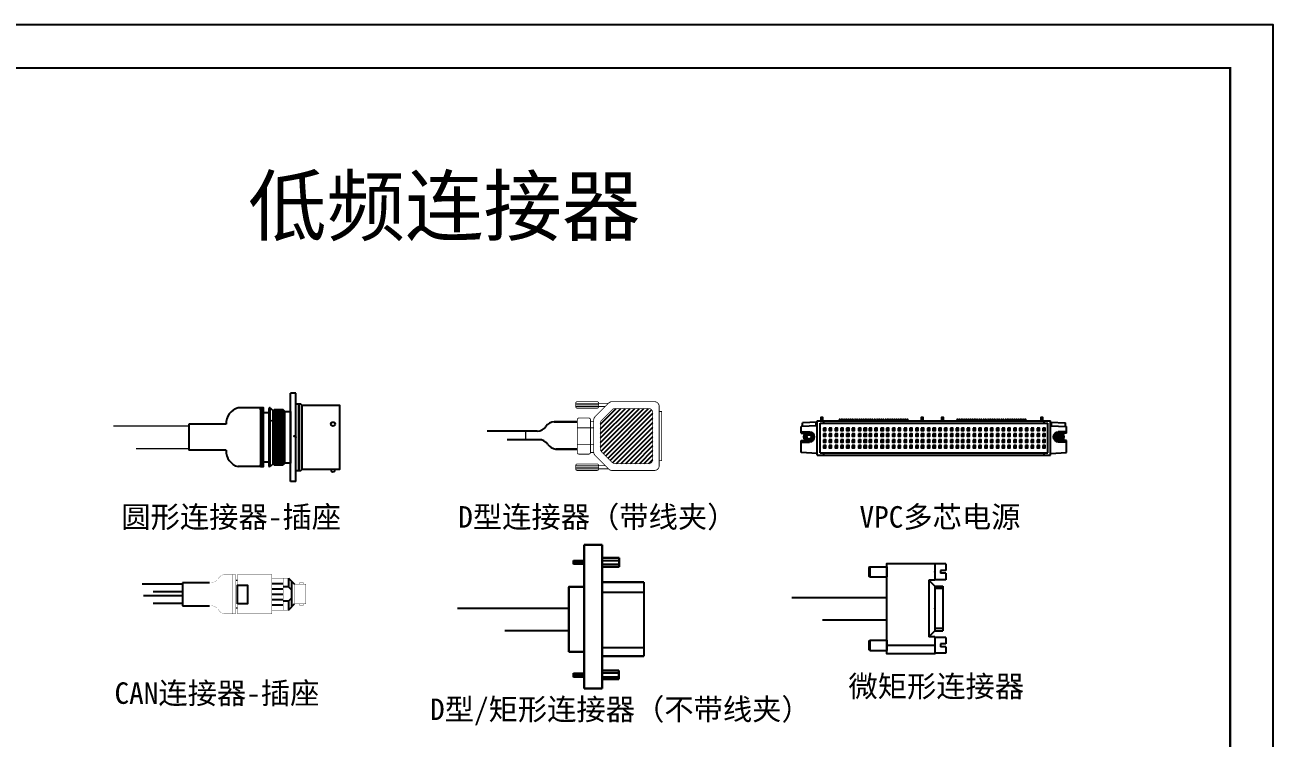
# Model space of a CAD drawing. Header units: inches. Extents: x 75 to 1096, y -115 to 329.
# Drawn here: x 373.4 to 664, y 163.4 to 329.3 of the extents above; entities that cross this region are included whole.
import ezdxf

# ---------------------------------------------------------------- set-up
doc = ezdxf.new("R2010")
doc.units = ezdxf.units.IN
doc.header["$MEASUREMENT"] = 0
for name, color, linetype in [('2', 1, 'Continuous'), ('OBJECT', 3, 'Continuous'), ('VFDL', 7, 'Continuous')]:
    doc.layers.add(name, color=color, linetype=linetype)
doc.styles.add('样式 1', font='')
doc.styles.get('样式 1').set_extended_font_data('SimSun')

msp = doc.modelspace()

# ---------------------------------------------------------------- hatches: boundary and pattern name
h = msp.add_hatch()
h.set_pattern_fill('ANSI37', color=256, scale=3, angle=180, style=0)
h.set_pattern_definition([(225, (428.9121, 240.2085), (0.265165, -0.265165), []), (315, (428.9121, 240.2085), (0.265165, 0.265165), [])])
h.paths.add_polyline_path([(428.91, 240.21), (428.21, 240.21), (428.21, 226.56), (428.91, 226.56)])
h = msp.add_hatch()
h.set_pattern_fill('ANSI37', color=256, scale=3, angle=180, style=0)
h.set_pattern_definition([(225, (433.3963, 239.86675), (0.265165, -0.265165), []), (315, (433.3963, 239.86675), (0.265165, 0.265165), [])])
h.paths.add_polyline_path([(431.47, 226.9), (433.4, 226.9), (433.4, 239.87), (431.47, 239.87)])
for points in [[(437.17, 241.19), (437.11, 241.19), (437.11, 225.58), (437.17, 225.58)], [(559.29, 234.94), (559.85, 234.94), (559.85, 235.5), (559.29, 235.5)], [(560.6, 234.94), (561.16, 234.94), (561.16, 235.5), (560.6, 235.5)], [(562.01, 234.94), (562.56, 234.94), (562.56, 235.5), (562.01, 235.5)], [(562.94, 237.5), (562.94, 237.23), (563.2, 237.23), (563.2, 237.5)], [(563.32, 234.94), (563.87, 234.94), (563.87, 235.5), (563.32, 235.5)], [(563.44, 237.5), (563.44, 237.23), (563.71, 237.23), (563.71, 237.5)], [(563.96, 237.5), (563.96, 237.23), (564.23, 237.23), (564.23, 237.5)], [(564.46, 237.5), (564.46, 237.23), (564.73, 237.23), (564.73, 237.5)], [(564.7, 234.94), (565.25, 234.94), (565.25, 235.5), (564.7, 235.5)], [(564.96, 237.5), (564.96, 237.23), (565.23, 237.23), (565.23, 237.5)], [(565.47, 237.5), (565.47, 237.23), (565.73, 237.23), (565.73, 237.5)], [(565.98, 237.5), (565.98, 237.23), (566.25, 237.23), (566.25, 237.5)], [(566.01, 234.94), (566.56, 234.94), (566.56, 235.5), (566.01, 235.5)], [(566.49, 237.5), (566.49, 237.23), (566.75, 237.23), (566.75, 237.5)], [(566.99, 237.5), (566.99, 237.23), (567.26, 237.23), (567.26, 237.5)], [(567.42, 234.94), (567.97, 234.94), (567.97, 235.5), (567.42, 235.5)], [(567.5, 237.5), (567.5, 237.23), (567.76, 237.23), (567.76, 237.5)], [(568.01, 237.5), (568.01, 237.23), (568.28, 237.23), (568.28, 237.5)], [(568.52, 237.5), (568.52, 237.23), (568.78, 237.23), (568.78, 237.5)], [(568.73, 234.94), (569.28, 234.94), (569.28, 235.5), (568.73, 235.5)], [(569.02, 237.5), (569.02, 237.23), (569.28, 237.23), (569.28, 237.5)], [(569.52, 237.5), (569.52, 237.23), (569.78, 237.23), (569.78, 237.5)], [(569.97, 234.94), (570.52, 234.94), (570.52, 235.5), (569.97, 235.5)], [(570.04, 237.5), (570.04, 237.23), (570.3, 237.23), (570.3, 237.5)], [(570.54, 237.5), (570.54, 237.23), (570.8, 237.23), (570.8, 237.5)], [(571.11, 237.5), (571.11, 237.23), (571.37, 237.23), (571.37, 237.5)], [(571.28, 234.94), (571.83, 234.94), (571.83, 235.5), (571.28, 235.5)], [(571.61, 237.5), (571.61, 237.23), (571.87, 237.23), (571.87, 237.5)], [(572.13, 237.5), (572.13, 237.23), (572.39, 237.23), (572.39, 237.5)], [(572.63, 237.5), (572.63, 237.23), (572.89, 237.23), (572.89, 237.5)], [(572.69, 234.94), (573.24, 234.94), (573.24, 235.5), (572.69, 235.5)], [(573.13, 237.5), (573.13, 237.23), (573.39, 237.23), (573.39, 237.5)], [(573.63, 237.5), (573.63, 237.23), (573.9, 237.23), (573.9, 237.5)], [(574.55, 235.5), (574, 235.5), (574, 234.94), (574.55, 234.94)], [(574.16, 237.5), (574.16, 237.23), (574.42, 237.23), (574.42, 237.5)], [(574.66, 237.5), (574.66, 237.23), (574.92, 237.23), (574.92, 237.5)], [(575.16, 237.5), (575.16, 237.23), (575.42, 237.23), (575.42, 237.5)], [(575.93, 235.5), (575.37, 235.5), (575.37, 234.94), (575.93, 234.94)], [(575.66, 237.5), (575.66, 237.23), (575.93, 237.23), (575.93, 237.5)], [(576.18, 237.5), (576.18, 237.23), (576.45, 237.23), (576.45, 237.5)], [(577.24, 235.5), (576.68, 235.5), (576.68, 234.94), (577.24, 234.94)], [(576.69, 237.5), (576.69, 237.23), (576.95, 237.23), (576.95, 237.5)], [(577.18, 237.5), (577.18, 237.23), (577.45, 237.23), (577.45, 237.5)], [(577.68, 237.5), (577.68, 237.23), (577.95, 237.23), (577.95, 237.5)], [(578.64, 235.5), (578.09, 235.5), (578.09, 234.94), (578.64, 234.94)], [(578.18, 237.5), (578.18, 237.23), (578.45, 237.23), (578.45, 237.5)], [(578.68, 237.5), (578.68, 237.23), (578.95, 237.23), (578.95, 237.5)], [(579.95, 235.5), (579.4, 235.5), (579.4, 234.94), (579.95, 234.94)], [(581.33, 235.5), (580.77, 235.5), (580.77, 234.94), (581.33, 234.94)], [(582.08, 234.94), (582.64, 234.94), (582.64, 235.5), (582.08, 235.5)], [(584.05, 235.5), (583.49, 235.5), (583.49, 234.94), (584.05, 234.94)], [(584.8, 234.94), (585.36, 234.94), (585.36, 235.5), (584.8, 235.5)], [(586.73, 235.5), (586.18, 235.5), (586.18, 234.94), (586.73, 234.94)], [(587.49, 234.94), (588.04, 234.94), (588.04, 235.5), (587.49, 235.5)], [(589.45, 235.5), (588.9, 235.5), (588.9, 234.94), (589.45, 234.94)], [(590.21, 234.94), (590.76, 234.94), (590.76, 235.5), (590.21, 235.5)], [(590.37, 237.5), (590.37, 237.23), (590.63, 237.23), (590.63, 237.5)], [(590.87, 237.5), (590.87, 237.23), (591.13, 237.23), (591.13, 237.5)], [(591.39, 237.5), (591.39, 237.23), (591.65, 237.23), (591.65, 237.5)], [(591.45, 234.94), (592, 234.94), (592, 235.5), (591.45, 235.5)], [(591.89, 237.5), (591.89, 237.23), (592.15, 237.23), (592.15, 237.5)], [(592.39, 237.5), (592.39, 237.23), (592.66, 237.23), (592.66, 237.5)], [(593.31, 235.5), (592.76, 235.5), (592.76, 234.94), (593.31, 234.94)], [(592.89, 237.5), (592.89, 237.23), (593.16, 237.23), (593.16, 237.5)], [(593.41, 237.5), (593.41, 237.23), (593.68, 237.23), (593.68, 237.5)], [(593.92, 237.5), (593.92, 237.23), (594.18, 237.23), (594.18, 237.5)], [(594.17, 234.94), (594.72, 234.94), (594.72, 235.5), (594.17, 235.5)], [(594.42, 237.5), (594.42, 237.23), (594.68, 237.23), (594.68, 237.5)], [(594.94, 237.5), (594.94, 237.23), (595.2, 237.23), (595.2, 237.5)], [(595.44, 237.5), (595.44, 237.23), (595.71, 237.23), (595.71, 237.5)], [(596.03, 235.5), (595.48, 235.5), (595.48, 234.94), (596.03, 234.94)], [(595.94, 237.5), (595.94, 237.23), (596.21, 237.23), (596.21, 237.5)], [(596.45, 237.5), (596.45, 237.23), (596.71, 237.23), (596.71, 237.5)], [(596.85, 234.94), (597.41, 234.94), (597.41, 235.5), (596.85, 235.5)], [(596.95, 237.5), (596.95, 237.23), (597.21, 237.23), (597.21, 237.5)], [(597.46, 237.5), (597.46, 237.23), (597.73, 237.23), (597.73, 237.5)], [(597.97, 237.5), (597.97, 237.23), (598.23, 237.23), (598.23, 237.5)], [(598.72, 235.5), (598.16, 235.5), (598.16, 234.94), (598.72, 234.94)], [(598.53, 237.5), (598.53, 237.23), (598.8, 237.23), (598.8, 237.5)], [(599.04, 237.5), (599.04, 237.23), (599.3, 237.23), (599.3, 237.5)], [(599.55, 237.5), (599.55, 237.23), (599.82, 237.23), (599.82, 237.5)], [(599.57, 234.94), (600.13, 234.94), (600.13, 235.5), (599.57, 235.5)], [(600.06, 237.5), (600.06, 237.23), (600.32, 237.23), (600.32, 237.5)], [(600.56, 237.5), (600.56, 237.23), (600.82, 237.23), (600.82, 237.5)], [(601.44, 235.5), (600.88, 235.5), (600.88, 234.94), (601.44, 234.94)], [(601.06, 237.5), (601.06, 237.23), (601.32, 237.23), (601.32, 237.5)], [(601.58, 237.5), (601.58, 237.23), (601.84, 237.23), (601.84, 237.5)], [(602.09, 237.5), (602.09, 237.23), (602.36, 237.23), (602.36, 237.5)], [(602.22, 234.94), (602.78, 234.94), (602.78, 235.5), (602.22, 235.5)], [(602.59, 237.5), (602.59, 237.23), (602.86, 237.23), (602.86, 237.5)], [(603.11, 237.5), (603.11, 237.23), (603.38, 237.23), (603.38, 237.5)], [(603.61, 237.5), (603.61, 237.23), (603.87, 237.23), (603.87, 237.5)], [(603.63, 234.94), (604.19, 234.94), (604.19, 235.5), (603.63, 235.5)], [(604.11, 237.5), (604.11, 237.23), (604.37, 237.23), (604.37, 237.5)], [(604.63, 237.5), (604.63, 237.23), (604.9, 237.23), (604.9, 237.5)], [(604.94, 234.94), (605.5, 234.94), (605.5, 235.5), (604.94, 235.5)], [(605.11, 237.5), (605.11, 237.23), (605.38, 237.23), (605.38, 237.5)], [(605.63, 237.5), (605.63, 237.23), (605.89, 237.23), (605.89, 237.5)], [(606.13, 237.5), (606.13, 237.23), (606.4, 237.23), (606.4, 237.5)], [(606.32, 234.94), (606.87, 234.94), (606.87, 235.5), (606.32, 235.5)], [(607.63, 234.94), (608.18, 234.94), (608.18, 235.5), (607.63, 235.5)], [(609.04, 234.94), (609.59, 234.94), (609.59, 235.5), (609.04, 235.5)], [(610.35, 234.94), (610.9, 234.94), (610.9, 235.5), (610.35, 235.5)], [(559.85, 233.65), (559.85, 234.2), (559.29, 234.2), (559.29, 233.65)], [(559.29, 232.26), (559.85, 232.26), (559.85, 232.81), (559.29, 232.81)], [(561.16, 233.65), (561.16, 234.2), (560.6, 234.2), (560.6, 233.65)], [(560.6, 232.26), (561.16, 232.26), (561.16, 232.81), (560.6, 232.81)], [(562.56, 233.65), (562.56, 234.2), (562.01, 234.2), (562.01, 233.65)], [(562.01, 232.26), (562.56, 232.26), (562.56, 232.81), (562.01, 232.81)], [(563.87, 233.65), (563.87, 234.2), (563.32, 234.2), (563.32, 233.65)], [(563.32, 232.26), (563.87, 232.26), (563.87, 232.81), (563.32, 232.81)], [(565.25, 233.65), (565.25, 234.2), (564.7, 234.2), (564.7, 233.65)], [(564.7, 232.26), (565.25, 232.26), (565.25, 232.81), (564.7, 232.81)], [(566.56, 233.65), (566.56, 234.2), (566.01, 234.2), (566.01, 233.65)], [(566.01, 232.26), (566.56, 232.26), (566.56, 232.81), (566.01, 232.81)], [(567.97, 233.65), (567.97, 234.2), (567.42, 234.2), (567.42, 233.65)], [(567.42, 232.26), (567.97, 232.26), (567.97, 232.81), (567.42, 232.81)], [(569.28, 233.65), (569.28, 234.2), (568.73, 234.2), (568.73, 233.65)], [(568.73, 232.26), (569.28, 232.26), (569.28, 232.81), (568.73, 232.81)], [(570.52, 233.65), (570.52, 234.2), (569.97, 234.2), (569.97, 233.65)], [(569.97, 232.26), (570.52, 232.26), (570.52, 232.81), (569.97, 232.81)], [(571.83, 233.65), (571.83, 234.2), (571.28, 234.2), (571.28, 233.65)], [(571.28, 232.26), (571.83, 232.26), (571.83, 232.81), (571.28, 232.81)], [(573.24, 233.65), (573.24, 234.2), (572.69, 234.2), (572.69, 233.65)], [(572.69, 232.26), (573.24, 232.26), (573.24, 232.81), (572.69, 232.81)], [(574.55, 233.65), (574.55, 234.2), (574, 234.2), (574, 233.65)], [(574.55, 232.81), (574, 232.81), (574, 232.26), (574.55, 232.26)], [(575.93, 233.65), (575.93, 234.2), (575.37, 234.2), (575.37, 233.65)], [(575.93, 232.81), (575.37, 232.81), (575.37, 232.26), (575.93, 232.26)], [(577.24, 233.65), (577.24, 234.2), (576.68, 234.2), (576.68, 233.65)], [(577.24, 232.81), (576.68, 232.81), (576.68, 232.26), (577.24, 232.26)], [(578.64, 233.65), (578.64, 234.2), (578.09, 234.2), (578.09, 233.65)], [(578.64, 232.81), (578.09, 232.81), (578.09, 232.26), (578.64, 232.26)], [(579.95, 233.65), (579.95, 234.2), (579.4, 234.2), (579.4, 233.65)], [(579.95, 232.81), (579.4, 232.81), (579.4, 232.26), (579.95, 232.26)], [(581.33, 233.65), (581.33, 234.2), (580.77, 234.2), (580.77, 233.65)], [(581.33, 232.81), (580.77, 232.81), (580.77, 232.26), (581.33, 232.26)], [(582.64, 233.65), (582.64, 234.2), (582.08, 234.2), (582.08, 233.65)], [(582.08, 232.26), (582.64, 232.26), (582.64, 232.81), (582.08, 232.81)], [(584.05, 233.65), (584.05, 234.2), (583.49, 234.2), (583.49, 233.65)], [(584.05, 232.81), (583.49, 232.81), (583.49, 232.26), (584.05, 232.26)], [(585.36, 233.65), (585.36, 234.2), (584.8, 234.2), (584.8, 233.65)], [(584.8, 232.26), (585.36, 232.26), (585.36, 232.81), (584.8, 232.81)], [(586.73, 233.65), (586.73, 234.2), (586.18, 234.2), (586.18, 233.65)], [(586.73, 232.81), (586.18, 232.81), (586.18, 232.26), (586.73, 232.26)], [(588.04, 233.65), (588.04, 234.2), (587.49, 234.2), (587.49, 233.65)], [(587.49, 232.26), (588.04, 232.26), (588.04, 232.81), (587.49, 232.81)], [(589.45, 233.65), (589.45, 234.2), (588.9, 234.2), (588.9, 233.65)], [(589.45, 232.81), (588.9, 232.81), (588.9, 232.26), (589.45, 232.26)], [(590.76, 233.65), (590.76, 234.2), (590.21, 234.2), (590.21, 233.65)], [(590.21, 232.26), (590.76, 232.26), (590.76, 232.81), (590.21, 232.81)], [(592, 233.65), (592, 234.2), (591.45, 234.2), (591.45, 233.65)], [(591.45, 232.26), (592, 232.26), (592, 232.81), (591.45, 232.81)], [(593.31, 233.65), (593.31, 234.2), (592.76, 234.2), (592.76, 233.65)], [(593.31, 232.81), (592.76, 232.81), (592.76, 232.26), (593.31, 232.26)], [(594.72, 233.65), (594.72, 234.2), (594.17, 234.2), (594.17, 233.65)], [(594.17, 232.26), (594.72, 232.26), (594.72, 232.81), (594.17, 232.81)], [(596.03, 233.65), (596.03, 234.2), (595.48, 234.2), (595.48, 233.65)], [(596.03, 232.81), (595.48, 232.81), (595.48, 232.26), (596.03, 232.26)], [(597.41, 233.65), (597.41, 234.2), (596.85, 234.2), (596.85, 233.65)], [(596.85, 232.26), (597.41, 232.26), (597.41, 232.81), (596.85, 232.81)], [(598.72, 233.65), (598.72, 234.2), (598.16, 234.2), (598.16, 233.65)], [(598.72, 232.81), (598.16, 232.81), (598.16, 232.26), (598.72, 232.26)], [(600.13, 233.65), (600.13, 234.2), (599.57, 234.2), (599.57, 233.65)], [(599.57, 232.26), (600.13, 232.26), (600.13, 232.81), (599.57, 232.81)], [(601.44, 233.65), (601.44, 234.2), (600.88, 234.2), (600.88, 233.65)], [(601.44, 232.81), (600.88, 232.81), (600.88, 232.26), (601.44, 232.26)], [(602.78, 233.65), (602.78, 234.2), (602.22, 234.2), (602.22, 233.65)], [(602.22, 232.26), (602.78, 232.26), (602.78, 232.81), (602.22, 232.81)], [(604.19, 233.65), (604.19, 234.2), (603.63, 234.2), (603.63, 233.65)], [(603.63, 232.26), (604.19, 232.26), (604.19, 232.81), (603.63, 232.81)], [(605.5, 233.65), (605.5, 234.2), (604.94, 234.2), (604.94, 233.65)], [(604.94, 232.26), (605.5, 232.26), (605.5, 232.81), (604.94, 232.81)], [(606.87, 233.65), (606.87, 234.2), (606.32, 234.2), (606.32, 233.65)], [(606.32, 232.26), (606.87, 232.26), (606.87, 232.81), (606.32, 232.81)], [(608.18, 233.65), (608.18, 234.2), (607.63, 234.2), (607.63, 233.65)], [(607.63, 232.26), (608.18, 232.26), (608.18, 232.81), (607.63, 232.81)], [(609.59, 233.65), (609.59, 234.2), (609.04, 234.2), (609.04, 233.65)], [(609.04, 232.26), (609.59, 232.26), (609.59, 232.81), (609.04, 232.81)], [(610.9, 233.65), (610.9, 234.2), (610.35, 234.2), (610.35, 233.65)], [(610.35, 232.26), (610.9, 232.26), (610.9, 232.81), (610.35, 232.81)], [(614.9, 233.47, 1), (613.28, 233.47, 1)], [(559.29, 230.92), (559.85, 230.92), (559.85, 231.47), (559.29, 231.47)], [(560.6, 230.92), (561.16, 230.92), (561.16, 231.47), (560.6, 231.47)], [(562.01, 230.92), (562.56, 230.92), (562.56, 231.47), (562.01, 231.47)], [(563.32, 230.92), (563.87, 230.92), (563.87, 231.47), (563.32, 231.47)], [(564.7, 230.92), (565.25, 230.92), (565.25, 231.47), (564.7, 231.47)], [(566.01, 230.92), (566.56, 230.92), (566.56, 231.47), (566.01, 231.47)], [(567.42, 230.92), (567.97, 230.92), (567.97, 231.47), (567.42, 231.47)], [(568.73, 230.92), (569.28, 230.92), (569.28, 231.47), (568.73, 231.47)], [(569.97, 230.92), (570.52, 230.92), (570.52, 231.47), (569.97, 231.47)], [(571.28, 230.92), (571.83, 230.92), (571.83, 231.47), (571.28, 231.47)], [(572.69, 230.92), (573.24, 230.92), (573.24, 231.47), (572.69, 231.47)], [(574.55, 231.47), (574, 231.47), (574, 230.92), (574.55, 230.92)], [(575.93, 231.47), (575.37, 231.47), (575.37, 230.92), (575.93, 230.92)], [(577.24, 231.47), (576.68, 231.47), (576.68, 230.92), (577.24, 230.92)], [(578.64, 231.47), (578.09, 231.47), (578.09, 230.92), (578.64, 230.92)], [(579.95, 231.47), (579.4, 231.47), (579.4, 230.92), (579.95, 230.92)], [(581.33, 231.47), (580.77, 231.47), (580.77, 230.92), (581.33, 230.92)], [(582.08, 230.92), (582.64, 230.92), (582.64, 231.47), (582.08, 231.47)], [(584.05, 231.47), (583.49, 231.47), (583.49, 230.92), (584.05, 230.92)], [(584.8, 230.92), (585.36, 230.92), (585.36, 231.47), (584.8, 231.47)], [(586.73, 231.47), (586.18, 231.47), (586.18, 230.92), (586.73, 230.92)], [(587.49, 230.92), (588.04, 230.92), (588.04, 231.47), (587.49, 231.47)], [(589.45, 231.47), (588.9, 231.47), (588.9, 230.92), (589.45, 230.92)], [(590.21, 230.92), (590.76, 230.92), (590.76, 231.47), (590.21, 231.47)], [(591.45, 230.92), (592, 230.92), (592, 231.47), (591.45, 231.47)], [(593.31, 231.47), (592.76, 231.47), (592.76, 230.92), (593.31, 230.92)], [(594.17, 230.92), (594.72, 230.92), (594.72, 231.47), (594.17, 231.47)], [(596.03, 231.47), (595.48, 231.47), (595.48, 230.92), (596.03, 230.92)], [(596.85, 230.92), (597.41, 230.92), (597.41, 231.47), (596.85, 231.47)], [(598.72, 231.47), (598.16, 231.47), (598.16, 230.92), (598.72, 230.92)], [(599.57, 230.92), (600.13, 230.92), (600.13, 231.47), (599.57, 231.47)], [(601.44, 231.47), (600.88, 231.47), (600.88, 230.92), (601.44, 230.92)], [(602.22, 230.92), (602.78, 230.92), (602.78, 231.47), (602.22, 231.47)], [(603.63, 230.92), (604.19, 230.92), (604.19, 231.47), (603.63, 231.47)], [(604.94, 230.92), (605.5, 230.92), (605.5, 231.47), (604.94, 231.47)], [(606.32, 230.92), (606.87, 230.92), (606.87, 231.47), (606.32, 231.47)], [(607.63, 230.92), (608.18, 230.92), (608.18, 231.47), (607.63, 231.47)], [(609.04, 230.92), (609.59, 230.92), (609.59, 231.47), (609.04, 231.47)], [(610.35, 230.92), (610.9, 230.92), (610.9, 231.47), (610.35, 231.47)]]:
    msp.add_hatch(color=256).paths.add_polyline_path(points)
h = msp.add_hatch()
h.set_pattern_fill('ANSI31', color=256, scale=6.082142, style=0)
h.set_pattern_definition([(45, (-121.22736, -206.1542), (-0.5375905, 0.5375905), [])])
h.paths.add_polyline_path([(510.81, 240.12, 0.198912), (510.16, 239.85), (507.65, 237.34, 0.198912), (507.38, 236.69), (507.38, 230.73, 0.198912), (507.65, 230.09), (510.16, 227.57, 0.198912), (510.81, 227.3), (518.67, 227.3, 0.414214), (519.59, 228.22), (519.59, 239.2, 0.414214), (518.67, 240.12)])
h = msp.add_hatch(color=256)
h.paths.add_polyline_path([(555.95, 234.68, 1), (555.95, 232.27, 1)])
h.paths.add_polyline_path([(555.95, 234.48, 1), (555.95, 232.47, 1)], flags=16)
h.paths.add_polyline_path([(555.95, 234.29, 1), (555.95, 232.66, 1)], flags=0)
h.paths.add_polyline_path([(555.95, 232.96, -1), (555.95, 233.99, -1)], flags=0)
h = msp.add_hatch(color=256)
h.paths.add_polyline_path([(555.95, 232.66, 1), (555.95, 234.29, 1)])
h.paths.add_polyline_path([(555.95, 233.99, 1), (555.95, 232.96, 1)], flags=16)
h = msp.add_hatch(color=256)
h.paths.add_polyline_path([(615.3, 233.47, 1), (612.88, 233.47, 1)])
h.paths.add_polyline_path([(615.09, 233.47, 1), (613.08, 233.47, 1)], flags=16)
h.paths.add_polyline_path([(614.9, 233.47, 1), (613.28, 233.47, 1)], flags=0)

# ---------------------------------------------------------------- linework, layer by layer
for p, q in [((435.2, 223.13), (435.2, 243.64)), ((436.46, 243.64), (435.2, 243.64)), ((436.46, 223.13), (436.46, 243.64)), ((428.21, 240.21), (423.04, 240.21)), ((428.21, 239.76), (428.21, 240.21)), ((428.91, 234.52), (428.91, 239.18)), ((430.32, 240.21), (430.19, 240.08)), ((430.19, 240.08), (430.19, 226.68)), ((430.32, 226.56), (430.32, 240.21)), ((430.44, 240.21), (430.32, 240.21)), ((430.44, 240.21), (431.13, 239.53)), ((430.44, 226.56), (430.44, 240.21)), ((431.47, 239.87), (431.13, 239.53)), ((431.13, 227.24), (431.13, 239.53)), ((433.4, 239.87), (433.87, 239.4)), ((433.4, 226.9), (433.4, 239.87)), ((436.46, 225.58), (436.46, 241.19)), ((437.11, 241.19), (437.17, 241.19)), ((437.83, 240.89), (437.52, 241.19)), ((420.23, 236.42), (411.54, 236.42)), ((411.54, 236.42), (411.54, 230.35)), ((557.87, 236.06), (554.12, 235.87)), ((554.12, 234.37), (554.12, 235.87)), ((557.87, 236.88), (554.41, 236.71)), ((554.41, 235.89), (554.41, 236.71)), ((557.63, 236.05), (557.63, 236.87)), ((557.87, 229.22), (557.87, 237.23)), ((557.87, 237.23), (612.17, 237.23)), ((557.87, 229.63), (557.87, 236.88)), ((558.53, 229.76), (558.53, 236.67)), ((558.53, 236.67), (611.53, 236.67)), ((559.41, 236.67), (559.41, 237.23)), ((610.7, 236.67), (610.7, 237.23)), ((611.53, 229.76), (611.53, 236.67)), ((612.17, 229.22), (612.17, 237.23)), ((612.17, 236.88), (615.63, 236.71)), ((612.17, 236.06), (615.92, 235.87)), ((612.41, 236.05), (612.41, 236.87)), ((615.63, 235.89), (615.63, 236.71)), ((615.92, 234.37), (615.92, 235.87)), ((492.61, 234.82), (480.98, 234.82)), ((493.02, 232.81), (485.69, 232.81)), ((554.12, 234.37), (555.15, 234.37)), ((554.12, 229.82), (554.12, 232.6)), ((554.12, 232.6), (555.12, 232.6)), ((554.16, 234.67), (556.12, 234.67)), ((615.88, 234.67), (613.92, 234.67)), ((615.92, 234.37), (614.89, 234.37)), ((615.92, 232.6), (614.92, 232.6)), ((615.92, 229.82), (615.92, 232.6)), ((420.23, 230.35), (411.54, 230.35)), ((554.12, 232.27), (556.08, 232.27)), ((557.87, 229.63), (554.12, 229.82)), ((558.53, 229.76), (611.53, 229.76)), ((559.41, 229.22), (559.41, 229.76)), ((610.7, 229.22), (610.7, 229.76)), ((612.17, 229.63), (615.92, 229.82)), ((615.92, 232.27), (613.96, 232.27)), ((428.21, 226.56), (428.21, 227)), ((430.19, 226.68), (430.32, 226.56)), ((431.13, 227.24), (430.44, 226.56)), ((431.13, 227.24), (431.47, 226.9)), ((433.87, 227.37), (433.4, 226.9)), ((557.87, 229.22), (612.17, 229.22)), ((428.21, 226.56), (423.04, 226.56)), ((430.44, 226.56), (430.32, 226.56)), ((437.11, 225.58), (437.17, 225.58)), ((437.52, 225.58), (437.83, 225.88)), ((436.46, 223.13), (435.2, 223.13)), ((585.2, 204.04), (585.2, 200.12)), ((587.77, 203.92), (585.2, 203.92)), ((585.2, 203.92), (585.2, 200.25)), ((587.77, 203.92), (587.77, 202.41)), ((434.71, 200.63), (434.71, 198.57)), ((434.71, 200.63), (436.13, 199.21)), ((569.88, 203.08), (570.07, 203.27)), ((569.88, 203.08), (569.88, 201.09)), ((570.07, 200.9), (569.88, 201.09)), ((570.07, 203.27), (574.02, 203.27)), ((570.07, 203.27), (570.07, 200.9)), ((570.07, 200.9), (574.02, 200.9)), ((574.02, 203.27), (574.02, 200.9)), ((587.77, 202.41), (586.53, 202.41)), ((586.53, 202.41), (586.53, 201.75)), ((587.77, 201.75), (586.53, 201.75)), ((587.77, 201.75), (587.77, 200.25)), ((410.05, 199.19), (400.67, 199.19)), ((434.71, 198.57), (433.51, 198.57)), ((434.71, 198.57), (435.41, 197.87)), ((435.41, 199.93), (435.41, 193.88)), ((517.47, 199.68), (517.47, 182.48)), ((585.2, 200.12), (583.83, 200.12)), ((583.83, 200.12), (583.83, 186.93)), ((585.2, 198.75), (583.83, 200.12)), ((587.77, 200.25), (585.2, 200.25)), ((585.2, 198.75), (585.2, 188.31)), ((585.2, 198.75), (587.13, 198.75)), ((587.13, 198.17), (585.2, 198.17)), ((587.13, 198.75), (587.13, 188.31)), ((410.05, 196.5), (400.98, 196.5)), ((410.05, 197.43), (403.25, 197.43)), ((410.05, 194.74), (403.25, 194.74)), ((434.71, 195.24), (433.51, 195.24)), ((434.71, 195.24), (435.41, 195.94)), ((434.71, 195.24), (434.71, 193.18)), ((551.96, 196.07), (574.02, 196.07)), ((434.71, 193.18), (436.13, 194.6)), ((474.11, 193.59), (500, 193.59)), ((559.11, 190.88), (574.02, 190.88)), ((485.09, 188.4), (500, 188.4)), ((569.88, 185.97), (570.07, 186.16)), ((570.07, 186.16), (574.02, 186.16)), ((570.07, 186.16), (570.07, 183.79)), ((574.02, 186.16), (574.02, 183.79)), ((585.2, 188.31), (583.83, 186.93)), ((585.2, 186.93), (583.83, 186.93)), ((587.13, 188.89), (585.2, 188.89)), ((585.2, 188.31), (587.13, 188.31)), ((585.2, 186.93), (585.2, 183.01)), ((585.2, 186.93), (585.2, 183.01)), ((587.77, 186.81), (585.2, 186.81)), ((585.2, 186.81), (585.2, 183.14)), ((587.77, 186.81), (587.77, 185.3)), ((569.88, 185.97), (569.88, 183.98)), ((570.07, 183.79), (569.88, 183.98)), ((570.07, 183.79), (574.02, 183.79)), ((585.2, 184.97), (574.02, 184.97)), ((587.77, 183.14), (585.2, 183.14)), ((587.77, 185.3), (586.53, 185.3)), ((586.53, 185.3), (586.53, 184.65)), ((587.77, 184.65), (586.53, 184.65)), ((587.77, 184.65), (587.77, 183.14))]:
    msp.add_line(p, q)
at = {"lineweight": 15}
for p, q in [((411.54, 235.98), (393.98, 235.98)), ((489.94, 234.82), (489.94, 232.81)), ((411.54, 230.72), (399.25, 230.72))]:
    msp.add_line(p, q, dxfattribs=at)
at = {"lineweight": 30}
for p, q in [((496.56, 237), (501.94, 237)), ((501.99, 230.64), (496.98, 230.64))]:
    msp.add_line(p, q, dxfattribs=at)
at = {"color": 0, "lineweight": 30}
for p, q in [((503.56, 183.46), (503.56, 208.32)), ((503.56, 208.32), (507.76, 208.32)), ((507.76, 208.32), (507.76, 174.95)), ((507.77, 205.31), (511.7, 205.31)), ((511.7, 205.31), (511.7, 203.25)), ((511.7, 203.25), (507.78, 203.25)), ((500, 198.52), (500, 183.46)), ((500.07, 198.58), (503.56, 198.59)), ((507.74, 199.68), (517.47, 199.68)), ((500, 183.46), (503.56, 183.46)), ((503.56, 174.95), (503.56, 183.46)), ((517.47, 182.48), (507.75, 182.48)), ((507.76, 179.12), (511.69, 179.12)), ((511.69, 179.12), (511.69, 177.06)), ((507.76, 174.95), (503.56, 174.95)), ((511.69, 177.06), (507.77, 177.06))]:
    msp.add_line(p, q, dxfattribs=at)
at = {"color": 0}
for p, q in [((501.09, 204.72), (503.56, 204.72)), ((501.09, 203.82), (501.09, 204.72)), ((503.56, 203.82), (501.09, 203.82)), ((501.1, 204.71), (501.25, 203.82)), ((501.39, 204.71), (501.54, 203.82)), ((501.69, 204.71), (501.84, 203.81)), ((502.02, 204.71), (502.17, 203.82)), ((502.34, 204.71), (502.49, 203.81)), ((502.67, 204.71), (502.83, 203.81)), ((502.99, 204.71), (503.14, 203.81)), ((503.3, 204.71), (503.45, 203.81)), ((503.56, 204.72), (503.56, 203.82)), ((507.77, 204.74), (511.7, 204.74)), ((507.77, 203.82), (511.71, 203.82)), ((507.76, 197.37), (517.47, 197.37)), ((507.78, 184.46), (517.47, 184.46)), ((501.09, 177.6), (501.09, 178.5)), ((501.09, 178.49), (503.56, 178.49)), ((501.09, 178.49), (501.25, 177.6)), ((503.56, 177.6), (501.09, 177.6)), ((501.38, 178.49), (501.53, 177.6)), ((501.53, 178.49), (501.68, 177.59)), ((501.85, 178.49), (502, 177.59)), ((502.18, 178.49), (502.33, 177.59)), ((502.51, 178.49), (502.66, 177.59)), ((502.84, 178.49), (502.99, 177.59)), ((503.15, 178.49), (503.3, 177.59)), ((503.43, 178.5), (503.56, 177.76)), ((503.56, 178.49), (503.56, 177.6)), ((507.77, 178.56), (511.69, 178.56)), ((507.77, 177.63), (511.7, 177.63))]:
    msp.add_line(p, q, dxfattribs=at)
for points in [[(663.98, 32.33), (663.98, 329.33), (243.98, 329.33), (243.98, 32.33)], [(428.21, 226.56), (428.91, 226.56), (428.91, 240.21), (428.21, 240.21)], [(430.19, 227.59), (428.91, 227.59), (428.91, 239.18), (430.19, 239.18)], [(433.4, 226.9), (431.47, 226.9), (431.47, 239.87), (433.4, 239.87)], [(433.87, 239.4), (435.2, 239.4), (435.2, 227.37), (433.87, 227.37)], [(436.46, 241.19), (437.11, 241.19), (437.11, 225.58), (436.46, 225.58)], [(437.83, 240.89), (446.58, 240.89), (446.58, 225.88), (437.83, 225.88)], [(558.8, 237.23), (558.8, 238.1), (559.11, 238.1), (559.11, 237.23)], [(559.29, 235.5), (559.29, 234.94), (559.85, 234.94), (559.85, 235.5)], [(560.6, 235.5), (560.6, 234.94), (561.16, 234.94), (561.16, 235.5)], [(562.01, 235.5), (562.01, 234.94), (562.56, 234.94), (562.56, 235.5)], [(562.94, 237.5), (562.94, 237.23), (563.2, 237.23), (563.2, 237.5)], [(563.32, 235.5), (563.32, 234.94), (563.87, 234.94), (563.87, 235.5)], [(563.44, 237.5), (563.44, 237.23), (563.71, 237.23), (563.71, 237.5)], [(563.96, 237.5), (563.96, 237.23), (564.23, 237.23), (564.23, 237.5)], [(564.46, 237.5), (564.46, 237.23), (564.73, 237.23), (564.73, 237.5)], [(564.7, 235.5), (564.7, 234.94), (565.25, 234.94), (565.25, 235.5)], [(564.96, 237.5), (564.96, 237.23), (565.23, 237.23), (565.23, 237.5)], [(565.47, 237.5), (565.47, 237.23), (565.73, 237.23), (565.73, 237.5)], [(565.98, 237.5), (565.98, 237.23), (566.25, 237.23), (566.25, 237.5)], [(566.01, 235.5), (566.01, 234.94), (566.56, 234.94), (566.56, 235.5)], [(566.49, 237.5), (566.49, 237.23), (566.75, 237.23), (566.75, 237.5)], [(566.99, 237.5), (566.99, 237.23), (567.26, 237.23), (567.26, 237.5)], [(567.42, 235.5), (567.42, 234.94), (567.97, 234.94), (567.97, 235.5)], [(567.5, 237.5), (567.5, 237.23), (567.76, 237.23), (567.76, 237.5)], [(568.01, 237.5), (568.01, 237.23), (568.28, 237.23), (568.28, 237.5)], [(568.52, 237.5), (568.52, 237.23), (568.78, 237.23), (568.78, 237.5)], [(568.73, 235.5), (568.73, 234.94), (569.28, 234.94), (569.28, 235.5)], [(569.02, 237.5), (569.02, 237.23), (569.28, 237.23), (569.28, 237.5)], [(569.52, 237.5), (569.52, 237.23), (569.78, 237.23), (569.78, 237.5)], [(569.97, 235.5), (569.97, 234.94), (570.52, 234.94), (570.52, 235.5)], [(570.04, 237.5), (570.04, 237.23), (570.3, 237.23), (570.3, 237.5)], [(570.54, 237.5), (570.54, 237.23), (570.8, 237.23), (570.8, 237.5)], [(571.11, 237.5), (571.11, 237.23), (571.37, 237.23), (571.37, 237.5)], [(571.28, 235.5), (571.28, 234.94), (571.83, 234.94), (571.83, 235.5)], [(571.61, 237.5), (571.61, 237.23), (571.87, 237.23), (571.87, 237.5)], [(572.13, 237.5), (572.13, 237.23), (572.39, 237.23), (572.39, 237.5)], [(572.63, 237.5), (572.63, 237.23), (572.89, 237.23), (572.89, 237.5)], [(572.69, 235.5), (572.69, 234.94), (573.24, 234.94), (573.24, 235.5)], [(573.13, 237.5), (573.13, 237.23), (573.39, 237.23), (573.39, 237.5)], [(573.63, 237.5), (573.63, 237.23), (573.9, 237.23), (573.9, 237.5)], [(574, 235.5), (574, 234.94), (574.55, 234.94), (574.55, 235.5)], [(574.16, 237.5), (574.16, 237.23), (574.42, 237.23), (574.42, 237.5)], [(574.66, 237.5), (574.66, 237.23), (574.92, 237.23), (574.92, 237.5)], [(575.16, 237.5), (575.16, 237.23), (575.42, 237.23), (575.42, 237.5)], [(575.37, 235.5), (575.37, 234.94), (575.93, 234.94), (575.93, 235.5)], [(575.66, 237.5), (575.66, 237.23), (575.93, 237.23), (575.93, 237.5)], [(576.18, 237.5), (576.18, 237.23), (576.45, 237.23), (576.45, 237.5)], [(576.68, 235.5), (576.68, 234.94), (577.24, 234.94), (577.24, 235.5)], [(576.69, 237.5), (576.69, 237.23), (576.95, 237.23), (576.95, 237.5)], [(577.18, 237.5), (577.18, 237.23), (577.45, 237.23), (577.45, 237.5)], [(577.68, 237.5), (577.68, 237.23), (577.95, 237.23), (577.95, 237.5)], [(578.09, 235.5), (578.09, 234.94), (578.64, 234.94), (578.64, 235.5)], [(578.18, 237.5), (578.18, 237.23), (578.45, 237.23), (578.45, 237.5)], [(578.68, 237.5), (578.68, 237.23), (578.95, 237.23), (578.95, 237.5)], [(579.4, 235.5), (579.4, 234.94), (579.95, 234.94), (579.95, 235.5)], [(580.77, 235.5), (580.77, 234.94), (581.33, 234.94), (581.33, 235.5)], [(582.08, 235.5), (582.08, 234.94), (582.64, 234.94), (582.64, 235.5)], [(582.16, 237.23), (582.16, 238.1), (582.47, 238.1), (582.47, 237.23)], [(583.49, 235.5), (583.49, 234.94), (584.05, 234.94), (584.05, 235.5)], [(584.8, 235.5), (584.8, 234.94), (585.36, 234.94), (585.36, 235.5)], [(586.18, 235.5), (586.18, 234.94), (586.73, 234.94), (586.73, 235.5)], [(586.87, 237.23), (586.87, 238.1), (587.18, 238.1), (587.18, 237.23)], [(587.49, 235.5), (587.49, 234.94), (588.04, 234.94), (588.04, 235.5)], [(588.9, 235.5), (588.9, 234.94), (589.45, 234.94), (589.45, 235.5)], [(590.21, 235.5), (590.21, 234.94), (590.76, 234.94), (590.76, 235.5)], [(590.37, 237.5), (590.37, 237.23), (590.63, 237.23), (590.63, 237.5)], [(590.87, 237.5), (590.87, 237.23), (591.13, 237.23), (591.13, 237.5)], [(591.39, 237.5), (591.39, 237.23), (591.65, 237.23), (591.65, 237.5)], [(591.45, 235.5), (591.45, 234.94), (592, 234.94), (592, 235.5)], [(591.89, 237.5), (591.89, 237.23), (592.15, 237.23), (592.15, 237.5)], [(592.39, 237.5), (592.39, 237.23), (592.66, 237.23), (592.66, 237.5)], [(592.76, 235.5), (592.76, 234.94), (593.31, 234.94), (593.31, 235.5)], [(592.89, 237.5), (592.89, 237.23), (593.16, 237.23), (593.16, 237.5)], [(593.41, 237.5), (593.41, 237.23), (593.68, 237.23), (593.68, 237.5)], [(593.92, 237.5), (593.92, 237.23), (594.18, 237.23), (594.18, 237.5)], [(594.17, 235.5), (594.17, 234.94), (594.72, 234.94), (594.72, 235.5)], [(594.42, 237.5), (594.42, 237.23), (594.68, 237.23), (594.68, 237.5)], [(594.94, 237.5), (594.94, 237.23), (595.2, 237.23), (595.2, 237.5)], [(595.44, 237.5), (595.44, 237.23), (595.71, 237.23), (595.71, 237.5)], [(595.48, 235.5), (595.48, 234.94), (596.03, 234.94), (596.03, 235.5)], [(595.94, 237.5), (595.94, 237.23), (596.21, 237.23), (596.21, 237.5)], [(596.45, 237.5), (596.45, 237.23), (596.71, 237.23), (596.71, 237.5)], [(596.85, 235.5), (596.85, 234.94), (597.41, 234.94), (597.41, 235.5)], [(596.95, 237.5), (596.95, 237.23), (597.21, 237.23), (597.21, 237.5)], [(597.46, 237.5), (597.46, 237.23), (597.73, 237.23), (597.73, 237.5)], [(597.97, 237.5), (597.97, 237.23), (598.23, 237.23), (598.23, 237.5)], [(598.16, 235.5), (598.16, 234.94), (598.72, 234.94), (598.72, 235.5)], [(598.53, 237.5), (598.53, 237.23), (598.8, 237.23), (598.8, 237.5)], [(599.04, 237.5), (599.04, 237.23), (599.3, 237.23), (599.3, 237.5)], [(599.55, 237.5), (599.55, 237.23), (599.82, 237.23), (599.82, 237.5)], [(599.57, 235.5), (599.57, 234.94), (600.13, 234.94), (600.13, 235.5)], [(600.06, 237.5), (600.06, 237.23), (600.32, 237.23), (600.32, 237.5)], [(600.56, 237.5), (600.56, 237.23), (600.82, 237.23), (600.82, 237.5)], [(600.88, 235.5), (600.88, 234.94), (601.44, 234.94), (601.44, 235.5)], [(601.06, 237.5), (601.06, 237.23), (601.32, 237.23), (601.32, 237.5)], [(601.58, 237.5), (601.58, 237.23), (601.84, 237.23), (601.84, 237.5)], [(602.09, 237.5), (602.09, 237.23), (602.36, 237.23), (602.36, 237.5)], [(602.22, 235.5), (602.22, 234.94), (602.78, 234.94), (602.78, 235.5)], [(602.59, 237.5), (602.59, 237.23), (602.86, 237.23), (602.86, 237.5)], [(603.11, 237.5), (603.11, 237.23), (603.38, 237.23), (603.38, 237.5)], [(603.61, 237.5), (603.61, 237.23), (603.87, 237.23), (603.87, 237.5)], [(603.63, 235.5), (603.63, 234.94), (604.19, 234.94), (604.19, 235.5)], [(604.11, 237.5), (604.11, 237.23), (604.37, 237.23), (604.37, 237.5)], [(604.63, 237.5), (604.63, 237.23), (604.9, 237.23), (604.9, 237.5)], [(604.94, 235.5), (604.94, 234.94), (605.5, 234.94), (605.5, 235.5)], [(605.11, 237.5), (605.11, 237.23), (605.38, 237.23), (605.38, 237.5)], [(605.63, 237.5), (605.63, 237.23), (605.89, 237.23), (605.89, 237.5)], [(606.13, 237.5), (606.13, 237.23), (606.4, 237.23), (606.4, 237.5)], [(606.32, 235.5), (606.32, 234.94), (606.87, 234.94), (606.87, 235.5)], [(607.63, 235.5), (607.63, 234.94), (608.18, 234.94), (608.18, 235.5)], [(609.04, 235.5), (609.04, 234.94), (609.59, 234.94), (609.59, 235.5)], [(610, 237.23), (610, 238.1), (610.31, 238.1), (610.31, 237.23)], [(610.35, 235.5), (610.35, 234.94), (610.9, 234.94), (610.9, 235.5)], [(559.29, 234.2), (559.29, 233.65), (559.85, 233.65), (559.85, 234.2)], [(559.29, 232.81), (559.29, 232.26), (559.85, 232.26), (559.85, 232.81)], [(560.6, 234.2), (560.6, 233.65), (561.16, 233.65), (561.16, 234.2)], [(560.6, 232.81), (560.6, 232.26), (561.16, 232.26), (561.16, 232.81)], [(562.01, 234.2), (562.01, 233.65), (562.56, 233.65), (562.56, 234.2)], [(562.01, 232.81), (562.01, 232.26), (562.56, 232.26), (562.56, 232.81)], [(563.32, 234.2), (563.32, 233.65), (563.87, 233.65), (563.87, 234.2)], [(563.32, 232.81), (563.32, 232.26), (563.87, 232.26), (563.87, 232.81)], [(564.7, 234.2), (564.7, 233.65), (565.25, 233.65), (565.25, 234.2)], [(564.7, 232.81), (564.7, 232.26), (565.25, 232.26), (565.25, 232.81)], [(566.01, 234.2), (566.01, 233.65), (566.56, 233.65), (566.56, 234.2)], [(566.01, 232.81), (566.01, 232.26), (566.56, 232.26), (566.56, 232.81)], [(567.42, 234.2), (567.42, 233.65), (567.97, 233.65), (567.97, 234.2)], [(567.42, 232.81), (567.42, 232.26), (567.97, 232.26), (567.97, 232.81)], [(568.73, 234.2), (568.73, 233.65), (569.28, 233.65), (569.28, 234.2)], [(568.73, 232.81), (568.73, 232.26), (569.28, 232.26), (569.28, 232.81)], [(569.97, 234.2), (569.97, 233.65), (570.52, 233.65), (570.52, 234.2)], [(569.97, 232.81), (569.97, 232.26), (570.52, 232.26), (570.52, 232.81)], [(571.28, 234.2), (571.28, 233.65), (571.83, 233.65), (571.83, 234.2)], [(571.28, 232.81), (571.28, 232.26), (571.83, 232.26), (571.83, 232.81)], [(572.69, 234.2), (572.69, 233.65), (573.24, 233.65), (573.24, 234.2)], [(572.69, 232.81), (572.69, 232.26), (573.24, 232.26), (573.24, 232.81)], [(574, 234.2), (574, 233.65), (574.55, 233.65), (574.55, 234.2)], [(574, 232.81), (574, 232.26), (574.55, 232.26), (574.55, 232.81)], [(575.37, 234.2), (575.37, 233.65), (575.93, 233.65), (575.93, 234.2)], [(575.37, 232.81), (575.37, 232.26), (575.93, 232.26), (575.93, 232.81)], [(576.68, 234.2), (576.68, 233.65), (577.24, 233.65), (577.24, 234.2)], [(576.68, 232.81), (576.68, 232.26), (577.24, 232.26), (577.24, 232.81)], [(578.09, 234.2), (578.09, 233.65), (578.64, 233.65), (578.64, 234.2)], [(578.09, 232.81), (578.09, 232.26), (578.64, 232.26), (578.64, 232.81)], [(579.4, 234.2), (579.4, 233.65), (579.95, 233.65), (579.95, 234.2)], [(579.4, 232.81), (579.4, 232.26), (579.95, 232.26), (579.95, 232.81)], [(580.77, 234.2), (580.77, 233.65), (581.33, 233.65), (581.33, 234.2)], [(580.77, 232.81), (580.77, 232.26), (581.33, 232.26), (581.33, 232.81)], [(582.08, 234.2), (582.08, 233.65), (582.64, 233.65), (582.64, 234.2)], [(582.08, 232.81), (582.08, 232.26), (582.64, 232.26), (582.64, 232.81)], [(583.49, 234.2), (583.49, 233.65), (584.05, 233.65), (584.05, 234.2)], [(583.49, 232.81), (583.49, 232.26), (584.05, 232.26), (584.05, 232.81)], [(584.8, 234.2), (584.8, 233.65), (585.36, 233.65), (585.36, 234.2)], [(584.8, 232.81), (584.8, 232.26), (585.36, 232.26), (585.36, 232.81)], [(586.18, 234.2), (586.18, 233.65), (586.73, 233.65), (586.73, 234.2)], [(586.18, 232.81), (586.18, 232.26), (586.73, 232.26), (586.73, 232.81)], [(587.49, 234.2), (587.49, 233.65), (588.04, 233.65), (588.04, 234.2)], [(587.49, 232.81), (587.49, 232.26), (588.04, 232.26), (588.04, 232.81)], [(588.9, 234.2), (588.9, 233.65), (589.45, 233.65), (589.45, 234.2)], [(588.9, 232.81), (588.9, 232.26), (589.45, 232.26), (589.45, 232.81)], [(590.21, 234.2), (590.21, 233.65), (590.76, 233.65), (590.76, 234.2)], [(590.21, 232.81), (590.21, 232.26), (590.76, 232.26), (590.76, 232.81)], [(591.45, 234.2), (591.45, 233.65), (592, 233.65), (592, 234.2)], [(591.45, 232.81), (591.45, 232.26), (592, 232.26), (592, 232.81)], [(592.76, 234.2), (592.76, 233.65), (593.31, 233.65), (593.31, 234.2)], [(592.76, 232.81), (592.76, 232.26), (593.31, 232.26), (593.31, 232.81)], [(594.17, 234.2), (594.17, 233.65), (594.72, 233.65), (594.72, 234.2)], [(594.17, 232.81), (594.17, 232.26), (594.72, 232.26), (594.72, 232.81)], [(595.48, 234.2), (595.48, 233.65), (596.03, 233.65), (596.03, 234.2)], [(595.48, 232.81), (595.48, 232.26), (596.03, 232.26), (596.03, 232.81)], [(596.85, 234.2), (596.85, 233.65), (597.41, 233.65), (597.41, 234.2)], [(596.85, 232.81), (596.85, 232.26), (597.41, 232.26), (597.41, 232.81)], [(598.16, 234.2), (598.16, 233.65), (598.72, 233.65), (598.72, 234.2)], [(598.16, 232.81), (598.16, 232.26), (598.72, 232.26), (598.72, 232.81)], [(599.57, 234.2), (599.57, 233.65), (600.13, 233.65), (600.13, 234.2)], [(599.57, 232.81), (599.57, 232.26), (600.13, 232.26), (600.13, 232.81)], [(600.88, 234.2), (600.88, 233.65), (601.44, 233.65), (601.44, 234.2)], [(600.88, 232.81), (600.88, 232.26), (601.44, 232.26), (601.44, 232.81)], [(602.22, 234.2), (602.22, 233.65), (602.78, 233.65), (602.78, 234.2)], [(602.22, 232.81), (602.22, 232.26), (602.78, 232.26), (602.78, 232.81)], [(603.63, 234.2), (603.63, 233.65), (604.19, 233.65), (604.19, 234.2)], [(603.63, 232.81), (603.63, 232.26), (604.19, 232.26), (604.19, 232.81)], [(604.94, 234.2), (604.94, 233.65), (605.5, 233.65), (605.5, 234.2)], [(604.94, 232.81), (604.94, 232.26), (605.5, 232.26), (605.5, 232.81)], [(606.32, 234.2), (606.32, 233.65), (606.87, 233.65), (606.87, 234.2)], [(606.32, 232.81), (606.32, 232.26), (606.87, 232.26), (606.87, 232.81)], [(607.63, 234.2), (607.63, 233.65), (608.18, 233.65), (608.18, 234.2)], [(607.63, 232.81), (607.63, 232.26), (608.18, 232.26), (608.18, 232.81)], [(609.04, 234.2), (609.04, 233.65), (609.59, 233.65), (609.59, 234.2)], [(609.04, 232.81), (609.04, 232.26), (609.59, 232.26), (609.59, 232.81)], [(610.35, 234.2), (610.35, 233.65), (610.9, 233.65), (610.9, 234.2)], [(610.35, 232.81), (610.35, 232.26), (610.9, 232.26), (610.9, 232.81)], [(559.29, 231.47), (559.29, 230.92), (559.85, 230.92), (559.85, 231.47)], [(560.6, 231.47), (560.6, 230.92), (561.16, 230.92), (561.16, 231.47)], [(562.01, 231.47), (562.01, 230.92), (562.56, 230.92), (562.56, 231.47)], [(563.32, 231.47), (563.32, 230.92), (563.87, 230.92), (563.87, 231.47)], [(564.7, 231.47), (564.7, 230.92), (565.25, 230.92), (565.25, 231.47)], [(566.01, 231.47), (566.01, 230.92), (566.56, 230.92), (566.56, 231.47)], [(567.42, 231.47), (567.42, 230.92), (567.97, 230.92), (567.97, 231.47)], [(568.73, 231.47), (568.73, 230.92), (569.28, 230.92), (569.28, 231.47)], [(569.97, 231.47), (569.97, 230.92), (570.52, 230.92), (570.52, 231.47)], [(571.28, 231.47), (571.28, 230.92), (571.83, 230.92), (571.83, 231.47)], [(572.69, 231.47), (572.69, 230.92), (573.24, 230.92), (573.24, 231.47)], [(574, 231.47), (574, 230.92), (574.55, 230.92), (574.55, 231.47)], [(575.37, 231.47), (575.37, 230.92), (575.93, 230.92), (575.93, 231.47)], [(576.68, 231.47), (576.68, 230.92), (577.24, 230.92), (577.24, 231.47)], [(578.09, 231.47), (578.09, 230.92), (578.64, 230.92), (578.64, 231.47)], [(579.4, 231.47), (579.4, 230.92), (579.95, 230.92), (579.95, 231.47)], [(580.77, 231.47), (580.77, 230.92), (581.33, 230.92), (581.33, 231.47)], [(582.08, 231.47), (582.08, 230.92), (582.64, 230.92), (582.64, 231.47)], [(583.49, 231.47), (583.49, 230.92), (584.05, 230.92), (584.05, 231.47)], [(584.8, 231.47), (584.8, 230.92), (585.36, 230.92), (585.36, 231.47)], [(586.18, 231.47), (586.18, 230.92), (586.73, 230.92), (586.73, 231.47)], [(587.49, 231.47), (587.49, 230.92), (588.04, 230.92), (588.04, 231.47)], [(588.9, 231.47), (588.9, 230.92), (589.45, 230.92), (589.45, 231.47)], [(590.21, 231.47), (590.21, 230.92), (590.76, 230.92), (590.76, 231.47)], [(591.45, 231.47), (591.45, 230.92), (592, 230.92), (592, 231.47)], [(592.76, 231.47), (592.76, 230.92), (593.31, 230.92), (593.31, 231.47)], [(594.17, 231.47), (594.17, 230.92), (594.72, 230.92), (594.72, 231.47)], [(595.48, 231.47), (595.48, 230.92), (596.03, 230.92), (596.03, 231.47)], [(596.85, 231.47), (596.85, 230.92), (597.41, 230.92), (597.41, 231.47)], [(598.16, 231.47), (598.16, 230.92), (598.72, 230.92), (598.72, 231.47)], [(599.57, 231.47), (599.57, 230.92), (600.13, 230.92), (600.13, 231.47)], [(600.88, 231.47), (600.88, 230.92), (601.44, 230.92), (601.44, 231.47)], [(602.22, 231.47), (602.22, 230.92), (602.78, 230.92), (602.78, 231.47)], [(603.63, 231.47), (603.63, 230.92), (604.19, 230.92), (604.19, 231.47)], [(604.94, 231.47), (604.94, 230.92), (605.5, 230.92), (605.5, 231.47)], [(606.32, 231.47), (606.32, 230.92), (606.87, 230.92), (606.87, 231.47)], [(607.63, 231.47), (607.63, 230.92), (608.18, 230.92), (608.18, 231.47)], [(609.04, 231.47), (609.04, 230.92), (609.59, 230.92), (609.59, 231.47)], [(610.35, 231.47), (610.35, 230.92), (610.9, 230.92), (610.9, 231.47)]]:
    msp.add_lwpolyline(points, close=True)
at = {"const_width": 0.5}
msp.add_lwpolyline([(653.98, 42.33), (653.98, 319.33), (268.98, 319.33), (268.98, 42.33)], close=True, dxfattribs=at)
at = {"linetype": 'Continuous'}
for points, const_width in [([(501.99, 241.68), (506.57, 241.68, -0.414214), (506.95, 241.3), (506.95, 240.54, -0.414214), (506.57, 240.15), (501.99, 240.15, -0.414214), (501.61, 240.54), (501.61, 241.3, -0.414214)], 0.191), ([(521.06, 240.54), (521.06, 226.8, -0.414214), (519.92, 225.66), (510.09, 225.66, -0.198912), (509.28, 225.99), (506.14, 229.14, -0.198912), (505.8, 229.95), (505.8, 237.39, -0.198912), (506.14, 238.2), (509.28, 241.34, -0.198912), (510.09, 241.68), (519.92, 241.68, -0.414214)], 0.191), ([(519.54, 239.16), (519.54, 228.18, -0.414214), (518.62, 227.26), (510.76, 227.26, -0.198912), (510.11, 227.53), (507.6, 230.04, -0.198912), (507.33, 230.69), (507.33, 236.65, -0.198912), (507.6, 237.29), (510.11, 239.81, -0.198912), (510.76, 240.08), (518.62, 240.08, -0.414214)], 0.153), ([(505.04, 237.48), (505.04, 229.85, -0.414214), (504.66, 229.47), (502.37, 229.47, -0.414214), (501.99, 229.85), (501.99, 237.48, -0.414214), (502.37, 237.86), (504.66, 237.86, -0.414214)], 0.191), ([(501.99, 225.66), (506.57, 225.66, 0.414214), (506.95, 226.04), (506.95, 226.8, 0.414214), (506.57, 227.18), (501.99, 227.18, 0.414214), (501.61, 226.8), (501.61, 226.04, 0.414214)], 0.191)]:
    msp.add_lwpolyline(points, format="xyb", close=True, dxfattribs=dict(at, const_width=const_width))
at = {"linetype": 'Continuous', "const_width": 0.191}
for points in [[(509.24, 241.3), (501.61, 241.3), (501.61, 240.54), (508.47, 240.54)], [(506.95, 240.92), (501.61, 240.92)], [(521.06, 239.39), (521.63, 239.39), (521.63, 227.95), (521.06, 227.95)], [(505.8, 235.58), (501.99, 235.58)], [(505.8, 237.1), (505.04, 237.1)], [(505.8, 231.76), (501.99, 231.76)], [(505.8, 229.85), (505.04, 229.85)], [(509.24, 226.04), (501.61, 226.04), (501.61, 226.8), (508.47, 226.8)], [(506.95, 226.42), (501.61, 226.42)]]:
    msp.add_lwpolyline(points, dxfattribs=at)
for points in [[(437.52, 225.58), (437.17, 225.58), (437.17, 241.19), (437.52, 241.19)], [(437.83, 240.89), (437.83, 225.88)], [(585.2, 186.93), (585.2, 183.01), (574.02, 183.01), (574.02, 204.04), (585.2, 204.04), (585.2, 200.12)]]:
    msp.add_lwpolyline(points)
for centre, radius in [((445.09, 236.45), 0.477), ((555.95, 233.47), 1.21), ((555.95, 233.47), 1.01), ((555.95, 233.47), 0.812), ((555.95, 233.47), 0.516), ((614.09, 233.47), 1.21), ((614.09, 233.47), 1.01), ((614.09, 233.47), 0.812), ((614.09, 233.47), 0.516)]:
    msp.add_circle(centre, radius)
for centre, radius, start, end in [((423.95, 236.6), 3.73, 104.1962, 182.7563), ((492.72, 237.13), 2.31, 267.3145, 328.4234), ((496.87, 234.27), 2.74, 96.4678, 143.0021), ((493.13, 230.51), 2.31, 31.5766, 92.6855), ((423.95, 230.17), 3.73, 177.2437, 255.8038), ((497.29, 233.36), 2.74, 216.9979, 263.5322), ((445.09, 225.82), 0.477, 172.6156, 7.3844)]:
    msp.add_arc(centre, radius, start, end)
at = {"color": 0}
msp.add_arc((500.06, 198.52), 0.0618, 85.8533, 180.3792, dxfattribs=at)
msp.add_ellipse((430.63, 237.21), major_axis=(0.075, -0.107), ratio=0.554803)
for p in [(435.2, 233.38), (436.04, 233.66), (436.46, 233.38), (436.46, 233.38), (574.02, 202.08), (585.2, 202.08), (585.2, 193.53), (500, 190.99), (585.2, 184.97)]:
    msp.add_point(p)
at = {"layer": '2', "color": 7, "const_width": 0.0388}
for points in [[(421.6, 201.46), (419.74, 201.45, 0.226207), (418.35, 200.4, -0.242967), (416.36, 199.55)], [(421.6, 192.3), (419.74, 192.3, -0.226207), (418.35, 193.35, 0.242967), (416.36, 194.2)]]:
    msp.add_lwpolyline(points, format="xyb", dxfattribs=at)
at = {"layer": 'OBJECT', "color": 0, "linetype": 'Continuous'}
for p, q in [((430.88, 199.33), (433.51, 199.33)), ((430.88, 198.14), (433.51, 198.14)), ((430.88, 196.88), (433.51, 196.88)), ((430.88, 195.62), (433.51, 195.62)), ((430.88, 194.4), (433.51, 194.4))]:
    msp.add_line(p, q, dxfattribs=at)
at = {"layer": 'OBJECT', "color": 0, "linetype": 'Continuous', "const_width": 0.0672}
for points in [[(422.43, 192.3), (421.6, 192.3), (421.6, 201.46), (422.43, 201.46)], [(430.88, 201.47), (430.88, 192.27), (422.89, 192.27), (422.89, 201.47)], [(433.51, 200.63), (433.51, 193.18), (430.88, 193.18), (430.88, 200.63)], [(438.76, 199.21), (438.76, 194.6), (436.13, 194.6), (436.13, 199.21)], [(438.23, 199.49), (438.23, 199.21), (437.32, 199.21), (437.32, 199.49)], [(438.23, 194.6), (438.23, 194.32), (437.32, 194.32), (437.32, 194.6)]]:
    msp.add_lwpolyline(points, close=True, dxfattribs=at)
for points in [[(434.71, 193.18), (433.51, 193.18), (433.51, 200.63), (434.71, 200.63)], [(436.13, 199.21), (436.13, 194.6)]]:
    msp.add_lwpolyline(points, dxfattribs=at)
at = {"layer": 'OBJECT', "color": 0, "const_width": 0.336}
for points in [[(422.48, 200.09), (422.91, 200.09)], [(422.48, 193.66), (422.85, 193.66)]]:
    msp.add_lwpolyline(points, dxfattribs=at)
at = {"layer": 'OBJECT', "color": 0}
msp.add_lwpolyline([(422.9, 194.63), (422.9, 198.94), (425.19, 198.94), (425.19, 194.63)], close=True, dxfattribs=at)
at = {"layer": 'VFDL', "linetype": 'Continuous'}
for p, q in [((410.05, 199.55), (410.05, 194.2)), ((416.36, 199.55), (410.05, 199.55)), ((410.05, 194.2), (416.36, 194.2))]:
    msp.add_line(p, q, dxfattribs=at)

# ---------------------------------------------------------------- texts
at = {"lineweight": 15, "style": '样式 1'}
for s, p in [('圆形连接器-插座', (395.81, 212.36)), ('D型连接器（带线夹）', (474.26, 212.36)), ('VPC多芯电源', (567.69, 212.36)), ('微矩形连接器', (565.11, 172.94)), ('CAN连接器-插座', (394.23, 171.35)), ('D型/矩形连接器（不带线夹）', (467.7, 167.59))]:
    msp.add_text(s, height=5, dxfattribs=at).set_placement(p)
at = {"lineweight": 15, "insert": (425.33, 293.92), "char_height": 13.396, "attachment_point": 1, "style": '样式 1'}
msp.add_mtext_dynamic_manual_height_columns('低频连接器', width=116.8951, gutter_width=66.98, heights=[0], dxfattribs=at)

doc.saveas('drawing.dxf')
